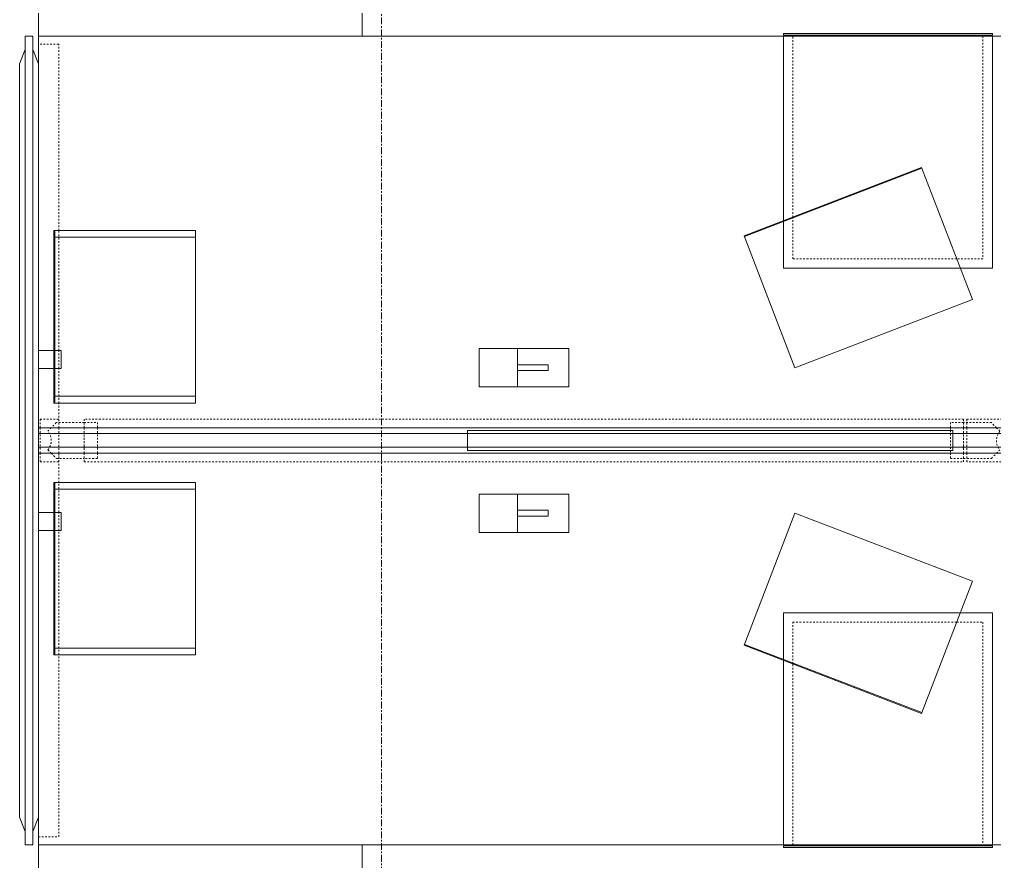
# Model space of a CAD drawing. Header units: inches. Extents: x 29752 to 31446, y 4278 to 5722.
# Drawn here: x 30889.5 to 30961.8, y 5262.2 to 5324.6 of the extents above; entities that cross this region are included whole.
import ezdxf

# ---------------------------------------------------------------- set-up
doc = ezdxf.new("R2010")
doc.units = ezdxf.units.IN
doc.header["$MEASUREMENT"] = 0
doc.linetypes.add('Dash', pattern=[0.25, 0.125, -0.125])
doc.linetypes.add('Grid Line 1_2_', pattern=[0.875, 0.5, -0.125, 0.125, -0.125])
for name, color, linetype, lineweight in [('I-FURN', 30, 'Continuous', 9), ('I-FURN-HDLN', 30, 'Dash', 9), ('S-GRID', 1, 'Continuous', 9)]:
    doc.layers.add(name, color=color, linetype=linetype, lineweight=lineweight)

# ---------------------------------------------------------------- blocks, each defined once
blk = doc.blocks.new('Desk_Structures-Teknion-JNDBB_Structural_Beam_Double_Sided-R2015 - Double Sided-V84-FIRST FLOOR POWER _ SIGNAL')
at = {"layer": 'I-FURN-HDLN'}
for p, q in [((32.85, 1.575), (39.15, 1.575)), ((39.15, 1.575), (39.15, 0.945)), ((39.15, 0.945), (39.15, -0.945)), ((39.15, -0.945), (39.15, -1.575)), ((39.15, -1.575), (32.85, -1.575))]:
    blk.add_line(p, q, dxfattribs=at)
blk = doc.blocks.new('Desk_Structures-Teknion-JNDBB_Structural_Beam_Double_Sided-R2015 - Double Sided-V85-FIRST FLOOR POWER _ SIGNAL')
at = {"layer": 'I-FURN-HDLN'}
for p, q in [((-34.5, 29.408), (-36, 29.408)), ((-36, 29.408), (-36, 27.952)), ((-34.5, 15.572), (-34.5, 29.408)), ((-36, 27.952), (-36, 6.669)), ((-34.5, 6.669), (-34.5, 15.572)), ((-36, 6.669), (-36, 5.331)), ((-34.5, 5.331), (-34.5, 6.669)), ((-36, 5.331), (-36, 0.945)), ((-34.5, 2.777), (-34.5, 5.331)), ((-34.5, 0.945), (-34.5, 2.777)), ((-35.882, 1.575), (-35.882, 0.945)), ((-34.5, 1.575), (-35.882, 1.575)), ((-34.5, 0.945), (-34.5, 1.575)), ((32.614, 1.575), (-32.614, 1.575)), ((-32.614, 1.575), (-32.614, 0.945)), ((32.614, 0.945), (32.614, 1.575)), ((-36, 0.945), (-36, -0.945)), ((-35.882, 0.945), (-35.882, -0.945)), ((-35.055, 0.945), (-35.304, 0.696)), ((-34.675, 1.325), (-35.055, 0.945)), ((-32.614, 1.325), (-34.675, 1.325)), ((-34.5, -0.945), (-34.5, 0.945)), ((-34.5, -0.945), (-34.5, 0.945)), ((-32.614, 1.325), (-31.63, 1.325)), ((-32.614, 0.945), (-32.614, 1.325)), ((-32.614, -0.945), (-32.614, 0.945)), ((-32.614, 0.945), (-32.614, -0.945)), ((-31.63, 1.325), (-31.63, 0.945)), ((-31.63, 0.945), (-31.63, -0.945)), ((31.63, 1.325), (31.63, 0.945)), ((32.614, 1.325), (31.63, 1.325)), ((31.63, 0.945), (31.63, 0.75)), ((31.63, 0.75), (31.63, -0.75)), ((34.675, 1.325), (32.614, 1.325)), ((32.614, 1.325), (32.614, 0.945)), ((32.614, 0.945), (32.614, -0.945)), ((32.614, -0.945), (32.614, 0.945)), ((35.055, 0.945), (34.675, 1.325)), ((35.304, 0.696), (35.055, 0.945)), ((-35.304, -0.696), (-35.055, -0.945)), ((35.055, -0.945), (35.304, -0.696)), ((-36, -0.945), (-36, -5.331)), ((-35.882, -0.945), (-35.882, -1.575)), ((-35.055, -0.945), (-34.675, -1.325)), ((-34.675, -1.325), (-32.614, -1.325)), ((-34.5, -3.11), (-34.5, -0.945)), ((-34.5, -1.575), (-34.5, -0.945)), ((-32.614, -1.325), (-32.614, -0.945)), ((-32.614, -0.945), (-32.614, -1.575)), ((-31.63, -1.325), (-32.614, -1.325)), ((-31.63, -0.945), (-31.63, -1.325)), ((31.63, -0.75), (31.63, -0.945)), ((31.63, -0.945), (31.63, -1.325)), ((31.63, -1.325), (32.614, -1.325)), ((32.614, -0.945), (32.614, -1.325)), ((32.614, -1.575), (32.614, -0.945)), ((32.614, -1.325), (34.675, -1.325)), ((34.675, -1.325), (35.055, -0.945)), ((-35.882, -1.575), (-34.5, -1.575)), ((-32.614, -1.575), (32.614, -1.575)), ((-34.5, -5.331), (-34.5, -3.11)), ((-36, -5.331), (-36, -6.669)), ((-34.5, -6.669), (-34.5, -5.331)), ((-36, -6.669), (-36, -27.952)), ((-34.5, -15.906), (-34.5, -6.669)), ((-34.5, -29.408), (-34.5, -15.906)), ((-36, -27.952), (-36, -29.408)), ((-36, -29.408), (-34.5, -29.408))]:
    blk.add_line(p, q, dxfattribs=at)
for centre, start, end in [((-36.127, 0), 0, 40.2069), ((-36.127, 0), 333.1954, 0), ((36.127, 0), 139.7931, 220.2069), ((-36.127, 0), 319.7931, 333.1954)]:
    blk.add_arc(centre, 1.078, start, end, dxfattribs=at)
blk = doc.blocks.new('Worksurface-Mounted-Teknion-JNWSSN-Single_Sided_Rectangular-R2015 - 24_ Depth-V51-FIRST FLOOR POWER _ SIGNAL')
at = {"layer": 'I-FURN'}
for p, q in [((-21, -23.782), (21, -23.782)), ((-21, -47.782), (-21, -23.782)), ((21, -23.782), (21, -47.782)), ((21, -47.782), (-21, -47.782))]:
    blk.add_line(p, q, dxfattribs=at)
at = {"layer": 'I-FURN-HDLN'}
for p, q in [((-21, -24.374), (-19.5, -24.374)), ((-19.5, -24.374), (-19.5, -47.782)), ((-21, -25.369), (-16.039, -25.369)), ((-16.039, -25.369), (-16.039, -46.282)), ((-16.039, -46.282), (-18.795, -46.282)), ((-18.795, -46.282), (-18.795, -47.782))]:
    blk.add_line(p, q, dxfattribs=at)
blk = doc.blocks.new('Worksurface-Mounted-Teknion-JNWSSN-Single_Sided_Rectangular-R2015 - 24_ Depth-6171617-FIRST FLOOR POWER _ SIGNAL')
at = {"layer": 'I-FURN'}
for p, q in [((21, 47.782), (-21, 47.782)), ((-21, 47.782), (-21, 23.782)), ((21, 23.782), (21, 47.782)), ((-21, 23.782), (21, 23.782))]:
    blk.add_line(p, q, dxfattribs=at)
at = {"layer": 'I-FURN-HDLN'}
for p, q in [((-19.5, 24.374), (-19.5, 47.782)), ((-18.795, 46.282), (-18.795, 47.782)), ((-16.039, 46.282), (-18.795, 46.282)), ((-16.039, 25.369), (-16.039, 46.282)), ((-21, 25.369), (-16.039, 25.369)), ((-21, 24.374), (-19.5, 24.374))]:
    blk.add_line(p, q, dxfattribs=at)
blk = doc.blocks.new('Desk-Teknion-JNWDSN-Double_Sided_Rectangular-R2015 - 60_ Depth-V52-FIRST FLOOR POWER _ SIGNAL')
at = {"layer": 'I-FURN'}
for p, q in [((-36, 30), (-36, 3)), ((-35.724, 30), (-36, 30)), ((36, 30), (-35.724, 30)), ((36, 27.952), (36, 30)), ((36, 6.669), (36, 27.952)), ((-3.327, 6.816), (0.479, 6.816)), ((-3.327, 3.972), (-3.327, 6.816)), ((3.327, 6.816), (0.479, 6.816)), ((0.479, 6.816), (0.479, 3.972)), ((3.327, 3.972), (3.327, 6.816)), ((36, 5.331), (36, 6.669)), ((-1.8, 5.606), (-1.8, 5.181)), ((0.479, 5.606), (-1.8, 5.606)), ((-1.8, 5.181), (0.479, 5.181)), ((36, 0.945), (36, 5.331)), ((0.479, 3.972), (-3.327, 3.972)), ((0.479, 3.972), (3.327, 3.972)), ((-36, 3), (-36, 0.945)), ((-36, 0.945), (-36, -0.945)), ((36, -0.945), (36, 0.945)), ((-36, -0.945), (-36, -3)), ((36, -5.331), (36, -0.945)), ((-36, -3), (-36, -30)), ((-3.327, -6.816), (-3.327, -3.972)), ((-3.327, -3.972), (0.479, -3.972)), ((0.479, -3.972), (3.327, -3.972)), ((0.479, -6.816), (0.479, -3.972)), ((3.327, -3.972), (3.327, -6.816)), ((-1.8, -5.181), (-1.8, -5.606)), ((0.479, -5.181), (-1.8, -5.181)), ((-1.8, -5.606), (0.479, -5.606)), ((36, -6.669), (36, -5.331)), ((0.479, -6.816), (-3.327, -6.816)), ((3.327, -6.816), (0.479, -6.816)), ((36, -27.952), (36, -6.669)), ((36, -30), (36, -27.952)), ((-36, -30), (-35.725, -30)), ((-35.725, -30), (36, -30))]:
    blk.add_line(p, q, dxfattribs=at)
blk = doc.blocks.new('Storage-Freestanding-Teknion-JNFMP-Mobile_Pedestal_with_Seat-R2015 - Metal-V54-FIRST FLOOR POWER _ SIGNAL')
at = {"layer": 'I-FURN'}
for p, q in [((5.365, 8.55), (-7.75, 8.55)), ((-7.75, 8.55), (-7.75, 5.025)), ((7.75, 8.55), (5.365, 8.55)), ((7.75, -8.67), (7.75, 8.55)), ((-7.75, 5.025), (-7.75, -8.67)), ((-7.75, -8.67), (7.75, -8.67)), ((7.75, -8.749), (-7.75, -8.749)), ((-7.75, -8.749), (-7.75, -8.867)), ((-7.75, -8.867), (7.75, -8.867)), ((7.75, -8.867), (7.75, -8.749))]:
    blk.add_line(p, q, dxfattribs=at)
at = {"layer": 'I-FURN-HDLN'}
for p, q in [((-7.049, 4.755), (-7.049, 7.849)), ((-7.049, 7.849), (5.096, 7.849)), ((5.096, 7.849), (7.049, 7.849)), ((7.049, 7.849), (7.049, -8.67)), ((-7.049, -8.67), (-7.049, 4.755))]:
    blk.add_line(p, q, dxfattribs=at)
blk = doc.blocks.new('Screen-Leg_Mounted-Teknion-JNSEEL-Felt_Elevated-R2015 - Double-Sided Leg Overlay-6171621-FIRST FLOOR POWER _ SIGNAL')
at = {"layer": 'I-FURN'}
for p, q in [((30, 0.276), (-30, 0.276)), ((-30, 0.276), (-30, -0.276)), ((-27.952, 0.703), (-29, 0.276)), ((-29, 0.276), (29, 0.276)), ((27.952, 0.703), (-27.952, 0.703)), ((29, 0.276), (27.952, 0.703)), ((30, -0.276), (30, 0.276)), ((-30, -0.276), (30, -0.276)), ((29, -0.276), (-29, -0.276)), ((-29, -0.276), (-27.952, -0.703)), ((-27.952, -0.703), (-0.945, -0.703)), ((-5.331, -0.703), (-6.669, -0.703)), ((-6.669, -0.703), (-6.669, -2.396)), ((-5.331, -2.396), (-5.331, -0.703)), ((-0.945, -0.703), (0.945, -0.703)), ((0.945, -0.703), (27.952, -0.703)), ((6.669, -0.703), (5.331, -0.703)), ((5.331, -0.703), (5.331, -2.396)), ((6.669, -2.396), (6.669, -0.703)), ((27.952, -0.703), (29, -0.276)), ((-6.669, -2.396), (-5.331, -2.396)), ((5.331, -2.396), (6.669, -2.396))]:
    blk.add_line(p, q, dxfattribs=at)
blk = doc.blocks.new('Screen-Desk_Mounted-Teknion-JNSASW-Solid_Add-On-R2015 - Standard Width-6308290-FIRST FLOOR POWER _ SIGNAL')
at = {"layer": 'I-FURN'}
for p, q in [((36, 0.945), (-36, 0.945)), ((-36, 0.945), (-36, -0.945)), ((31.813, 0.75), (-4.187, 0.75)), ((-4.187, 0.75), (-4.187, -0.75)), ((31.813, -0.75), (31.813, 0.75)), ((36, -0.945), (36, 0.945)), ((-36, 0.508), (36, 0.508)), ((-36, -0.508), (36, -0.508)), ((-36, -0.945), (36, -0.945)), ((-4.187, -0.75), (31.813, -0.75))]:
    blk.add_line(p, q, dxfattribs=at)
blk = doc.blocks.new('Accessories-Teknion-JNAMD-Drawer_Module-R2015 - Letter Size-6171627-FIRST FLOOR POWER _ SIGNAL')
at = {"layer": 'I-FURN'}
for p, q in [((7.049, 5.22), (-7.049, 5.22)), ((-7.049, 5.22), (-7.049, -5.28)), ((7.049, -5.28), (7.049, 5.22)), ((-7.049, -5.22), (7.049, -5.22)), ((-7.049, -5.28), (7.049, -5.28))]:
    blk.add_line(p, q, dxfattribs=at)
blk = doc.blocks.new('Accessories-Teknion-JNAMD-Drawer_Module-R2015 - Letter Size-6171628-FIRST FLOOR POWER _ SIGNAL')
at = {"layer": 'I-FURN'}
for p, q in [((-7.049, -5.22), (-7.049, 5.28)), ((-7.049, 5.28), (7.049, 5.28)), ((-7.049, 5.22), (7.049, 5.22)), ((7.049, 5.28), (7.049, -5.22)), ((7.049, -5.22), (-7.049, -5.22))]:
    blk.add_line(p, q, dxfattribs=at)
blk = doc.blocks.new('Accessories-Teknion-JNAMT-Tray_Module-R2015 - Letter-6171629-FIRST FLOOR POWER _ SIGNAL')
at = {"layer": 'I-FURN'}
for p, q in [((-6.398, 5.25), (6.398, 5.25)), ((-6.398, -5.25), (-6.398, 5.25)), ((-5.898, 5.25), (-5.898, -5.25)), ((5.898, -5.25), (5.898, 5.25)), ((6.398, 5.25), (6.398, -5.25)), ((-4.177, -5.25), (-6.398, -5.25)), ((-6.339, -5.25), (-6.339, -5.191)), ((-6.339, -5.191), (-4.177, -5.191)), ((-4.177, -5.191), (-2.839, -5.191)), ((-2.839, -5.25), (-4.177, -5.25)), ((-2.839, -5.191), (6.339, -5.191)), ((6.398, -5.25), (-2.839, -5.25)), ((6.339, -5.25), (6.339, -5.191))]:
    blk.add_line(p, q, dxfattribs=at)
blk = doc.blocks.new('Accessories-Teknion-JNAMT-Tray_Module-R2015 - Letter-V59-FIRST FLOOR POWER _ SIGNAL')
at = {"layer": 'I-FURN'}
for p, q in [((-6.398, 5.25), (6.398, 5.25)), ((-6.398, -5.25), (-6.398, 5.25)), ((-5.898, 5.25), (-5.898, -5.25)), ((5.898, -5.25), (5.898, 5.25)), ((6.398, 5.25), (6.398, -5.25)), ((-4.177, -5.25), (-6.398, -5.25)), ((-6.339, -5.25), (-6.339, -5.191)), ((-6.339, -5.191), (-4.177, -5.191)), ((-4.177, -5.191), (-2.839, -5.191)), ((-2.839, -5.25), (-4.177, -5.25)), ((-2.839, -5.191), (6.339, -5.191)), ((6.398, -5.25), (-2.839, -5.25)), ((6.339, -5.25), (6.339, -5.191))]:
    blk.add_line(p, q, dxfattribs=at)
blk = doc.blocks.new('Accessories-Teknion-JNAMT-Tray_Module-R2015 - Letter-V60-FIRST FLOOR POWER _ SIGNAL')
at = {"layer": 'I-FURN'}
for p, q in [((-6.398, 5.25), (6.398, 5.25)), ((-6.398, -5.25), (-6.398, 5.25)), ((-5.898, 5.25), (-5.898, -5.25)), ((5.898, -5.25), (5.898, 5.25)), ((6.398, 5.25), (6.398, -5.25)), ((2.505, -5.25), (-6.398, -5.25)), ((-6.339, -5.25), (-6.339, -5.191)), ((-6.339, -5.191), (2.505, -5.191)), ((2.505, -5.191), (3.844, -5.191)), ((3.844, -5.25), (2.505, -5.25)), ((3.844, -5.191), (6.339, -5.191)), ((6.398, -5.25), (3.844, -5.25)), ((6.339, -5.25), (6.339, -5.191))]:
    blk.add_line(p, q, dxfattribs=at)
blk = doc.blocks.new('Accessories-Teknion-JNAMT-Tray_Module-R2015 - Letter-V61-FIRST FLOOR POWER _ SIGNAL')
at = {"layer": 'I-FURN'}
for p, q in [((-6.398, 5.25), (6.398, 5.25)), ((-6.398, -5.25), (-6.398, 5.25)), ((-5.898, 5.25), (-5.898, -5.25)), ((5.898, -5.25), (5.898, 5.25)), ((6.398, 5.25), (6.398, -5.25)), ((2.505, -5.25), (-6.398, -5.25)), ((-6.339, -5.25), (-6.339, -5.191)), ((-6.339, -5.191), (2.505, -5.191)), ((2.505, -5.191), (3.844, -5.191)), ((3.844, -5.25), (2.505, -5.25)), ((3.844, -5.191), (6.339, -5.191)), ((6.398, -5.25), (3.844, -5.25)), ((6.339, -5.25), (6.339, -5.191))]:
    blk.add_line(p, q, dxfattribs=at)
blk = doc.blocks.new('Storage-Freestanding-Teknion-JNFMP-Mobile_Pedestal_with_Seat-R2015 - Metal-V62-FIRST FLOOR POWER _ SIGNAL')
at = {"layer": 'I-FURN'}
for p, q in [((-5.366, 8.55), (-7.75, 8.55)), ((-7.75, 8.55), (-7.75, -8.67)), ((7.75, 8.55), (-5.366, 8.55)), ((7.75, 5.024), (7.75, 8.55)), ((7.75, -8.67), (7.75, 5.024)), ((-7.75, -8.67), (7.75, -8.67)), ((7.75, -8.749), (-7.75, -8.749)), ((-7.75, -8.749), (-7.75, -8.867)), ((-7.75, -8.867), (7.75, -8.867)), ((7.75, -8.867), (7.75, -8.749))]:
    blk.add_line(p, q, dxfattribs=at)
at = {"layer": 'I-FURN-HDLN'}
for p, q in [((-7.049, -8.67), (-7.049, 7.849)), ((-7.049, 7.849), (-5.096, 7.849)), ((-5.096, 7.849), (7.049, 7.849)), ((7.049, 7.849), (7.049, 4.755)), ((7.049, 4.755), (7.049, -8.67))]:
    blk.add_line(p, q, dxfattribs=at)

msp = doc.modelspace()

# ---------------------------------------------------------------- linework, layer by layer
at = {"layer": 'S-GRID', "linetype": 'Grid Line 1_2_'}
msp.add_line((30916.362, 4277.766), (30916.362, 5698.128), dxfattribs=at)

# ---------------------------------------------------------------- block references
at = {"layer": 'I-FURN'}
for name, p, rotation in [('Worksurface-Mounted-Teknion-JNWSSN-Single_Sided_Rectangular-R2015 - 24_ Depth-V51-FIRST FLOOR POWER _ SIGNAL', (30938.708, 5344.391), 269.9999999999993), ('Screen-Leg_Mounted-Teknion-JNSEEL-Felt_Elevated-R2015 - Double-Sided Leg Overlay-6171621-FIRST FLOOR POWER _ SIGNAL', (30890.224, 5293.391), 89.99999999999952), ('Desk-Teknion-JNWDSN-Double_Sided_Rectangular-R2015 - 60_ Depth-V52-FIRST FLOOR POWER _ SIGNAL', (30926.927, 5293.391), 180), ('Storage-Freestanding-Teknion-JNFMP-Mobile_Pedestal_with_Seat-R2015 - Metal-V62-FIRST FLOOR POWER _ SIGNAL', (30953.927, 5314.721), 180), ('Desk_Structures-Teknion-JNDBB_Structural_Beam_Double_Sided-R2015 - Double Sided-V84-FIRST FLOOR POWER _ SIGNAL', (30998.927, 5293.391), 180), ('Accessories-Teknion-JNAMD-Drawer_Module-R2015 - Letter Size-6171627-FIRST FLOOR POWER _ SIGNAL', (30951.736, 5306.179), 201.0532295833245), ('Accessories-Teknion-JNAMT-Tray_Module-R2015 - Letter-V61-FIRST FLOOR POWER _ SIGNAL', (30897.322, 5302.566), 269.9999999999989), ('Accessories-Teknion-JNAMT-Tray_Module-R2015 - Letter-V60-FIRST FLOOR POWER _ SIGNAL', (30897.323, 5302.566), 269.9999999999989), ('Accessories-Teknion-JNAMT-Tray_Module-R2015 - Letter-V59-FIRST FLOOR POWER _ SIGNAL', (30897.322, 5283.883), 269.9999999999989), ('Accessories-Teknion-JNAMT-Tray_Module-R2015 - Letter-6171629-FIRST FLOOR POWER _ SIGNAL', (30897.323, 5283.883), 269.9999999999989), ('Accessories-Teknion-JNAMD-Drawer_Module-R2015 - Letter Size-6171628-FIRST FLOOR POWER _ SIGNAL', (30951.736, 5280.603), 158.9467704166674), ('Worksurface-Mounted-Teknion-JNWSSN-Single_Sided_Rectangular-R2015 - 24_ Depth-6171617-FIRST FLOOR POWER _ SIGNAL', (30938.709, 5242.391), 89.99999999999933)]:
    msp.add_blockref(name, p, dxfattribs=dict(at, rotation=rotation))
for name, p in [('Desk_Structures-Teknion-JNDBB_Structural_Beam_Double_Sided-R2015 - Double Sided-V85-FIRST FLOOR POWER _ SIGNAL', (30926.927, 5293.391)), ('Screen-Desk_Mounted-Teknion-JNSASW-Solid_Add-On-R2015 - Standard Width-6308290-FIRST FLOOR POWER _ SIGNAL', (30926.926, 5293.391)), ('Storage-Freestanding-Teknion-JNFMP-Mobile_Pedestal_with_Seat-R2015 - Metal-V54-FIRST FLOOR POWER _ SIGNAL', (30953.927, 5272.061))]:
    msp.add_blockref(name, p, dxfattribs=at)

doc.saveas('drawing.dxf')
